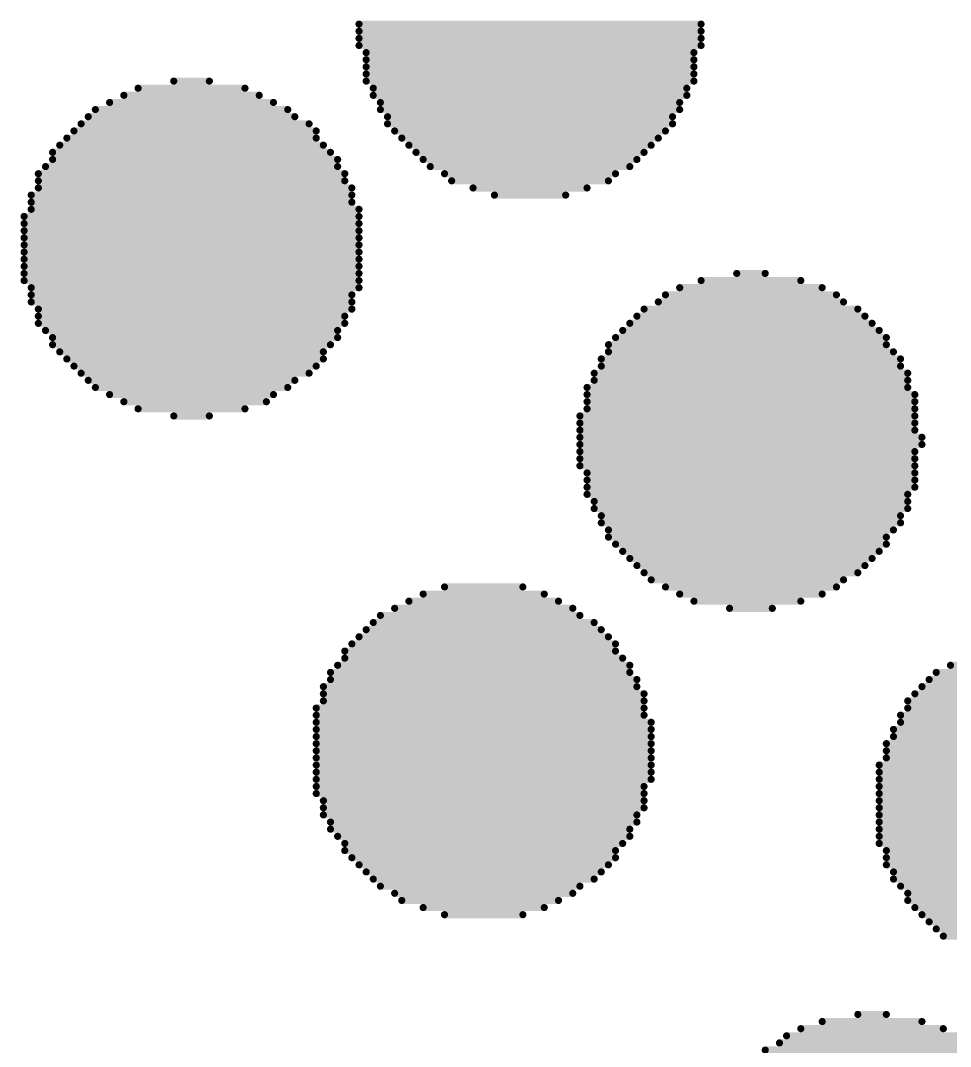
# Model space of a CAD drawing. Header units: millimetres. Extents: x 45 to 209, y 90 to 189.
# Drawn here: x 134.658 to 135.486, y 95.483 to 96.397 of the extents above; entities that cross this region are included whole.
import ezdxf

# ---------------------------------------------------------------- set-up
doc = ezdxf.new("R2010")
doc.units = ezdxf.units.MM
doc.layers.add('TopOverlay', color=2, linetype='Continuous')

# ---------------------------------------------------------------- blocks, each defined once
blk = doc.blocks.new('5394DE47_A0E8_4329_8464_7791B7C19310_63')
at = {"layer": 'TopOverlay', "const_width": 0.00635}
for points in [[(1.2398, 2.2386), (1.5446, 2.2386)], [(1.2398, 2.23225), (1.5446, 2.23225)], [(1.2398, 2.2259), (1.5446, 2.2259)], [(1.2398, 2.21955), (1.5446, 2.21955)], [(1.24615, 2.2132), (1.53825, 2.2132)], [(1.24615, 2.20685), (1.53825, 2.20685)], [(1.24615, 2.2005), (1.53825, 2.2005)], [(1.24615, 2.19415), (1.53825, 2.19415)], [(1.0747, 2.1878), (1.10645, 2.1878)], [(1.24615, 2.1878), (1.53825, 2.1878)], [(1.03025, 2.1751), (1.1509, 2.1751)], [(1.04295, 2.18145), (1.1382, 2.18145)], [(1.2525, 2.18145), (1.5319, 2.18145)], [(1.2525, 2.1751), (1.5319, 2.1751)], [(1.01755, 2.16875), (1.1636, 2.16875)], [(1.25885, 2.16875), (1.52555, 2.16875)], [(0.9985, 2.15605), (1.18265, 2.15605)], [(1.00485, 2.1624), (1.1763, 2.1624)], [(1.25885, 2.1624), (1.52555, 2.1624)], [(1.2652, 2.15605), (1.5192, 2.15605)], [(0.99215, 2.1497), (1.19535, 2.1497)], [(1.2652, 2.1497), (1.5192, 2.1497)], [(0.97945, 2.137), (1.2017, 2.137)], [(0.9858, 2.14335), (1.2017, 2.14335)], [(1.27155, 2.14335), (1.51285, 2.14335)], [(1.2779, 2.137), (1.5065, 2.137)], [(0.9731, 2.13065), (1.20805, 2.13065)], [(1.28425, 2.13065), (1.50015, 2.13065)], [(0.96675, 2.1243), (1.2144, 2.1243)], [(1.2906, 2.1243), (1.4938, 2.1243)], [(0.9604, 2.1116), (1.22075, 2.1116)], [(0.96675, 2.11795), (1.22075, 2.11795)], [(1.29695, 2.11795), (1.48745, 2.11795)], [(1.3033, 2.1116), (1.4811, 2.1116)], [(0.95405, 2.10525), (1.2271, 2.10525)], [(1.316, 2.10525), (1.4684, 2.10525)], [(0.95405, 2.0989), (1.2271, 2.0989)], [(0.95405, 2.09255), (1.23345, 2.09255)], [(1.32235, 2.0989), (1.46205, 2.0989)], [(1.3414, 2.09255), (1.443, 2.09255)], [(0.9477, 2.0862), (1.23345, 2.0862)], [(1.36045, 2.0862), (1.42395, 2.0862)], [(0.9477, 2.07985), (1.23345, 2.07985)], [(0.9477, 2.0735), (1.2398, 2.0735)], [(0.94135, 2.06715), (1.2398, 2.06715)], [(0.94135, 2.0608), (1.2398, 2.0608)], [(0.94135, 2.05445), (1.2398, 2.05445)], [(0.94135, 2.0481), (1.2398, 2.0481)], [(0.94135, 2.04175), (1.2398, 2.04175)], [(0.94135, 2.0354), (1.2398, 2.0354)], [(0.94135, 2.02905), (1.2398, 2.02905)], [(0.94135, 2.0227), (1.2398, 2.0227)], [(0.94135, 2.01635), (1.2398, 2.01635)], [(0.94135, 2.01), (1.2398, 2.01)], [(1.5446, 2.01), (1.6335, 2.01)], [(1.57635, 2.01635), (1.60175, 2.01635)], [(0.9477, 2.00365), (1.2398, 2.00365)], [(1.52555, 2.00365), (1.65255, 2.00365)], [(0.9477, 1.9973), (1.23345, 1.9973)], [(0.9477, 1.99095), (1.23345, 1.99095)], [(1.5065, 1.99095), (1.6716, 1.99095)], [(1.51285, 1.9973), (1.66525, 1.9973)], [(0.95405, 1.9846), (1.23345, 1.9846)], [(1.4938, 1.9846), (1.6843, 1.9846)], [(0.95405, 1.97825), (1.2271, 1.97825)], [(1.48745, 1.97825), (1.69065, 1.97825)], [(0.95405, 1.9719), (1.2271, 1.9719)], [(0.9604, 1.96555), (1.22075, 1.96555)], [(1.47475, 1.96555), (1.70335, 1.96555)], [(1.4811, 1.9719), (1.697, 1.9719)], [(0.96675, 1.9592), (1.22075, 1.9592)], [(1.4684, 1.9592), (1.7097, 1.9592)], [(0.96675, 1.95285), (1.2144, 1.95285)], [(0.9731, 1.9465), (1.20805, 1.9465)], [(1.46205, 1.95285), (1.7097, 1.95285)], [(1.46205, 1.9465), (1.71605, 1.9465)], [(0.97945, 1.94015), (1.20805, 1.94015)], [(1.4557, 1.94015), (1.7224, 1.94015)], [(0.9858, 1.9338), (1.2017, 1.9338)], [(0.99215, 1.92745), (1.19535, 1.92745)], [(1.44935, 1.92745), (1.72875, 1.92745)], [(1.4557, 1.9338), (1.7224, 1.9338)], [(0.9985, 1.9211), (1.18265, 1.9211)], [(1.44935, 1.9211), (1.72875, 1.9211)], [(1.00485, 1.91475), (1.1763, 1.91475)], [(1.01755, 1.9084), (1.1636, 1.9084)], [(1.443, 1.91475), (1.72875, 1.91475)], [(1.443, 1.9084), (1.7351, 1.9084)], [(1.03025, 1.90205), (1.15725, 1.90205)], [(1.443, 1.90205), (1.7351, 1.90205)], [(1.04295, 1.8957), (1.1382, 1.8957)], [(1.443, 1.8957), (1.7351, 1.8957)], [(1.0747, 1.88935), (1.10645, 1.88935)], [(1.43665, 1.88935), (1.7351, 1.88935)], [(1.43665, 1.883), (1.7351, 1.883)], [(1.43665, 1.87665), (1.7351, 1.87665)], [(1.43665, 1.8703), (1.74145, 1.8703)], [(1.43665, 1.86395), (1.74145, 1.86395)], [(1.43665, 1.8576), (1.7351, 1.8576)], [(1.43665, 1.85125), (1.7351, 1.85125)], [(1.43665, 1.8449), (1.7351, 1.8449)], [(1.443, 1.83855), (1.7351, 1.83855)], [(1.443, 1.8322), (1.7351, 1.8322)], [(1.443, 1.82585), (1.7351, 1.82585)], [(1.443, 1.8195), (1.72875, 1.8195)], [(1.44935, 1.81315), (1.72875, 1.81315)], [(1.44935, 1.8068), (1.72875, 1.8068)], [(1.4557, 1.80045), (1.7224, 1.80045)], [(1.4557, 1.7941), (1.7224, 1.7941)], [(1.46205, 1.78775), (1.71605, 1.78775)], [(1.46205, 1.7814), (1.7097, 1.7814)], [(1.4684, 1.77505), (1.7097, 1.77505)], [(1.47475, 1.7687), (1.70335, 1.7687)], [(1.4811, 1.76235), (1.697, 1.76235)], [(1.48745, 1.756), (1.69065, 1.756)], [(1.4938, 1.74965), (1.6843, 1.74965)], [(1.316, 1.73695), (1.38585, 1.73695)], [(1.50015, 1.7433), (1.6716, 1.7433)], [(1.51285, 1.73695), (1.66525, 1.73695)], [(1.29695, 1.7306), (1.4049, 1.7306)], [(1.52555, 1.7306), (1.65255, 1.7306)], [(1.27155, 1.7179), (1.4303, 1.7179)], [(1.28425, 1.72425), (1.4176, 1.72425)], [(1.53825, 1.72425), (1.6335, 1.72425)], [(1.57, 1.7179), (1.6081, 1.7179)], [(1.25885, 1.71155), (1.43665, 1.71155)], [(1.24615, 1.69885), (1.4557, 1.69885)], [(1.2525, 1.7052), (1.44935, 1.7052)], [(1.2398, 1.6925), (1.46205, 1.6925)], [(1.2271, 1.6798), (1.4684, 1.6798)], [(1.23345, 1.68615), (1.4684, 1.68615)], [(1.2271, 1.67345), (1.47475, 1.67345)], [(1.22075, 1.6671), (1.4811, 1.6671)], [(1.76685, 1.6671), (1.9383, 1.6671)], [(1.2144, 1.66075), (1.4811, 1.66075)], [(1.2144, 1.6544), (1.48745, 1.6544)], [(1.7478, 1.6544), (1.95735, 1.6544)], [(1.75415, 1.66075), (1.951, 1.66075)], [(1.20805, 1.64805), (1.48745, 1.64805)], [(1.74145, 1.64805), (1.9637, 1.64805)], [(1.20805, 1.6417), (1.4938, 1.6417)], [(1.20805, 1.63535), (1.4938, 1.63535)], [(1.72875, 1.63535), (1.97005, 1.63535)], [(1.7351, 1.6417), (1.97005, 1.6417)], [(1.2017, 1.629), (1.4938, 1.629)], [(1.72875, 1.629), (1.9764, 1.629)], [(1.2017, 1.62265), (1.4938, 1.62265)], [(1.2017, 1.6163), (1.50015, 1.6163)], [(1.7224, 1.62265), (1.98275, 1.62265)], [(1.7224, 1.6163), (1.98275, 1.6163)], [(1.2017, 1.60995), (1.50015, 1.60995)], [(1.71605, 1.60995), (1.9891, 1.60995)], [(1.2017, 1.6036), (1.50015, 1.6036)], [(1.2017, 1.59725), (1.50015, 1.59725)], [(1.7097, 1.59725), (1.99545, 1.59725)], [(1.71605, 1.6036), (1.9891, 1.6036)], [(1.2017, 1.5909), (1.50015, 1.5909)], [(1.7097, 1.5909), (1.99545, 1.5909)], [(1.2017, 1.58455), (1.50015, 1.58455)], [(1.7097, 1.58455), (1.99545, 1.58455)], [(1.2017, 1.5782), (1.50015, 1.5782)], [(1.2017, 1.57185), (1.50015, 1.57185)], [(1.70335, 1.5782), (1.99545, 1.5782)], [(1.70335, 1.57185), (2.0018, 1.57185)], [(1.2017, 1.5655), (1.50015, 1.5655)], [(1.70335, 1.5655), (2.0018, 1.5655)], [(1.2017, 1.55915), (1.4938, 1.55915)], [(1.2017, 1.5528), (1.4938, 1.5528)], [(1.70335, 1.55915), (2.0018, 1.55915)], [(1.70335, 1.5528), (2.0018, 1.5528)], [(1.20805, 1.54645), (1.4938, 1.54645)], [(1.70335, 1.54645), (2.0018, 1.54645)], [(1.20805, 1.5401), (1.4938, 1.5401)], [(1.20805, 1.53375), (1.48745, 1.53375)], [(1.70335, 1.5401), (2.0018, 1.5401)], [(1.70335, 1.53375), (2.0018, 1.53375)], [(1.2144, 1.5274), (1.48745, 1.5274)], [(1.70335, 1.5274), (2.0018, 1.5274)], [(1.2144, 1.52105), (1.4811, 1.52105)], [(1.70335, 1.52105), (2.0018, 1.52105)], [(1.22075, 1.5147), (1.4811, 1.5147)], [(1.2271, 1.50835), (1.47475, 1.50835)], [(1.70335, 1.5147), (2.0018, 1.5147)], [(1.70335, 1.50835), (1.99545, 1.50835)], [(1.2271, 1.502), (1.4684, 1.502)], [(1.7097, 1.502), (1.99545, 1.502)], [(1.23345, 1.49565), (1.4684, 1.49565)], [(1.2398, 1.4893), (1.46205, 1.4893)], [(1.7097, 1.49565), (1.99545, 1.49565)], [(1.7097, 1.4893), (1.9891, 1.4893)], [(1.24615, 1.48295), (1.4557, 1.48295)], [(1.71605, 1.48295), (1.9891, 1.48295)], [(1.2525, 1.4766), (1.44935, 1.4766)], [(1.25885, 1.47025), (1.43665, 1.47025)], [(1.71605, 1.4766), (1.98275, 1.4766)], [(1.7224, 1.47025), (1.98275, 1.47025)], [(1.27155, 1.4639), (1.4303, 1.4639)], [(1.72875, 1.4639), (1.9764, 1.4639)], [(1.2779, 1.45755), (1.4176, 1.45755)], [(1.29695, 1.4512), (1.4049, 1.4512)], [(1.72875, 1.45755), (1.9764, 1.45755)], [(1.7351, 1.4512), (1.97005, 1.4512)], [(1.316, 1.44485), (1.38585, 1.44485)], [(1.74145, 1.44485), (1.9637, 1.44485)], [(1.7478, 1.4385), (1.95735, 1.4385)], [(1.75415, 1.43215), (1.951, 1.43215)], [(1.7605, 1.4258), (1.94465, 1.4258)], [(1.6843, 1.35595), (1.7097, 1.35595)], [(1.6335, 1.34325), (1.7605, 1.34325)], [(1.65255, 1.3496), (1.74145, 1.3496)], [(1.6208, 1.3369), (1.7732, 1.3369)], [(1.60175, 1.3242), (1.79225, 1.3242)], [(1.61445, 1.33055), (1.77955, 1.33055)]]:
    blk.add_lwpolyline(points, dxfattribs=at)
at = {"layer": 'TopOverlay', "const_width": 0.00317}
for points in [[(1.23821, 2.2386, 1), (1.24139, 2.2386, 1)], [(1.54301, 2.2386, 1), (1.54619, 2.2386, 1)], [(1.23821, 2.23225, 1), (1.24139, 2.23225, 1)], [(1.54301, 2.23225, 1), (1.54619, 2.23225, 1)], [(1.23821, 2.2259, 1), (1.24139, 2.2259, 1)], [(1.23821, 2.21955, 1), (1.24139, 2.21955, 1)], [(1.54301, 2.2259, 1), (1.54619, 2.2259, 1)], [(1.54301, 2.21955, 1), (1.54619, 2.21955, 1)], [(1.24456, 2.2132, 1), (1.24774, 2.2132, 1)], [(1.53666, 2.2132, 1), (1.53984, 2.2132, 1)], [(1.24456, 2.20685, 1), (1.24774, 2.20685, 1)], [(1.53666, 2.20685, 1), (1.53984, 2.20685, 1)], [(1.24456, 2.2005, 1), (1.24774, 2.2005, 1)], [(1.24456, 2.19415, 1), (1.24774, 2.19415, 1)], [(1.53666, 2.2005, 1), (1.53984, 2.2005, 1)], [(1.53666, 2.19415, 1), (1.53984, 2.19415, 1)], [(1.07311, 2.1878, 1), (1.07629, 2.1878, 1)], [(1.10486, 2.1878, 1), (1.10804, 2.1878, 1)], [(1.24456, 2.1878, 1), (1.24774, 2.1878, 1)], [(1.53666, 2.1878, 1), (1.53984, 2.1878, 1)], [(1.02866, 2.1751, 1), (1.03184, 2.1751, 1)], [(1.04136, 2.18145, 1), (1.04454, 2.18145, 1)], [(1.13661, 2.18145, 1), (1.13979, 2.18145, 1)], [(1.14931, 2.1751, 1), (1.15249, 2.1751, 1)], [(1.25091, 2.18145, 1), (1.25409, 2.18145, 1)], [(1.25091, 2.1751, 1), (1.25409, 2.1751, 1)], [(1.53031, 2.18145, 1), (1.53349, 2.18145, 1)], [(1.53031, 2.1751, 1), (1.53349, 2.1751, 1)], [(1.01596, 2.16875, 1), (1.01914, 2.16875, 1)], [(1.16201, 2.16875, 1), (1.16519, 2.16875, 1)], [(1.25726, 2.16875, 1), (1.26044, 2.16875, 1)], [(1.52396, 2.16875, 1), (1.52714, 2.16875, 1)], [(0.99691, 2.15605, 1), (1.00009, 2.15605, 1)], [(1.00326, 2.1624, 1), (1.00644, 2.1624, 1)], [(1.17471, 2.1624, 1), (1.17789, 2.1624, 1)], [(1.18106, 2.15605, 1), (1.18424, 2.15605, 1)], [(1.25726, 2.1624, 1), (1.26044, 2.1624, 1)], [(1.26361, 2.15605, 1), (1.26679, 2.15605, 1)], [(1.51761, 2.15605, 1), (1.52079, 2.15605, 1)], [(1.52396, 2.1624, 1), (1.52714, 2.1624, 1)], [(0.99056, 2.1497, 1), (0.99374, 2.1497, 1)], [(1.19376, 2.1497, 1), (1.19694, 2.1497, 1)], [(1.26361, 2.1497, 1), (1.26679, 2.1497, 1)], [(1.51761, 2.1497, 1), (1.52079, 2.1497, 1)], [(0.97786, 2.137, 1), (0.98104, 2.137, 1)], [(0.98421, 2.14335, 1), (0.98739, 2.14335, 1)], [(1.20011, 2.14335, 1), (1.20329, 2.14335, 1)], [(1.20011, 2.137, 1), (1.20329, 2.137, 1)], [(1.26996, 2.14335, 1), (1.27314, 2.14335, 1)], [(1.27631, 2.137, 1), (1.27949, 2.137, 1)], [(1.50491, 2.137, 1), (1.50809, 2.137, 1)], [(1.51126, 2.14335, 1), (1.51444, 2.14335, 1)], [(0.97151, 2.13065, 1), (0.97469, 2.13065, 1)], [(1.20646, 2.13065, 1), (1.20964, 2.13065, 1)], [(1.28266, 2.13065, 1), (1.28584, 2.13065, 1)], [(1.49856, 2.13065, 1), (1.50174, 2.13065, 1)], [(0.96516, 2.1243, 1), (0.96834, 2.1243, 1)], [(1.21281, 2.1243, 1), (1.21599, 2.1243, 1)], [(1.28901, 2.1243, 1), (1.29219, 2.1243, 1)], [(1.49221, 2.1243, 1), (1.49539, 2.1243, 1)], [(0.95881, 2.1116, 1), (0.96199, 2.1116, 1)], [(0.96516, 2.11795, 1), (0.96834, 2.11795, 1)], [(1.21916, 2.11795, 1), (1.22234, 2.11795, 1)], [(1.21916, 2.1116, 1), (1.22234, 2.1116, 1)], [(1.29536, 2.11795, 1), (1.29854, 2.11795, 1)], [(1.30171, 2.1116, 1), (1.30489, 2.1116, 1)], [(1.47951, 2.1116, 1), (1.48269, 2.1116, 1)], [(1.48586, 2.11795, 1), (1.48904, 2.11795, 1)], [(0.95246, 2.10525, 1), (0.95564, 2.10525, 1)], [(1.22551, 2.10525, 1), (1.22869, 2.10525, 1)], [(1.31441, 2.10525, 1), (1.31759, 2.10525, 1)], [(1.46681, 2.10525, 1), (1.46999, 2.10525, 1)], [(0.95246, 2.0989, 1), (0.95564, 2.0989, 1)], [(0.95246, 2.09255, 1), (0.95564, 2.09255, 1)], [(1.22551, 2.0989, 1), (1.22869, 2.0989, 1)], [(1.23186, 2.09255, 1), (1.23504, 2.09255, 1)], [(1.32076, 2.0989, 1), (1.32394, 2.0989, 1)], [(1.33981, 2.09255, 1), (1.34299, 2.09255, 1)], [(1.44141, 2.09255, 1), (1.44459, 2.09255, 1)], [(1.46046, 2.0989, 1), (1.46364, 2.0989, 1)], [(0.94611, 2.0862, 1), (0.94929, 2.0862, 1)], [(1.23186, 2.0862, 1), (1.23504, 2.0862, 1)], [(1.35886, 2.0862, 1), (1.36204, 2.0862, 1)], [(1.42236, 2.0862, 1), (1.42554, 2.0862, 1)], [(0.94611, 2.07985, 1), (0.94929, 2.07985, 1)], [(0.94611, 2.0735, 1), (0.94929, 2.0735, 1)], [(1.23186, 2.07985, 1), (1.23504, 2.07985, 1)], [(1.23821, 2.0735, 1), (1.24139, 2.0735, 1)], [(0.93976, 2.06715, 1), (0.94294, 2.06715, 1)], [(1.23821, 2.06715, 1), (1.24139, 2.06715, 1)], [(0.93976, 2.0608, 1), (0.94294, 2.0608, 1)], [(0.93976, 2.05445, 1), (0.94294, 2.05445, 1)], [(1.23821, 2.0608, 1), (1.24139, 2.0608, 1)], [(1.23821, 2.05445, 1), (1.24139, 2.05445, 1)], [(0.93976, 2.0481, 1), (0.94294, 2.0481, 1)], [(1.23821, 2.0481, 1), (1.24139, 2.0481, 1)], [(0.93976, 2.04175, 1), (0.94294, 2.04175, 1)], [(1.23821, 2.04175, 1), (1.24139, 2.04175, 1)], [(0.93976, 2.0354, 1), (0.94294, 2.0354, 1)], [(0.93976, 2.02905, 1), (0.94294, 2.02905, 1)], [(1.23821, 2.0354, 1), (1.24139, 2.0354, 1)], [(1.23821, 2.02905, 1), (1.24139, 2.02905, 1)], [(0.93976, 2.0227, 1), (0.94294, 2.0227, 1)], [(1.23821, 2.0227, 1), (1.24139, 2.0227, 1)], [(0.93976, 2.01635, 1), (0.94294, 2.01635, 1)], [(0.93976, 2.01, 1), (0.94294, 2.01, 1)], [(1.23821, 2.01635, 1), (1.24139, 2.01635, 1)], [(1.23821, 2.01, 1), (1.24139, 2.01, 1)], [(1.54301, 2.01, 1), (1.54619, 2.01, 1)], [(1.57476, 2.01635, 1), (1.57794, 2.01635, 1)], [(1.60016, 2.01635, 1), (1.60334, 2.01635, 1)], [(1.63191, 2.01, 1), (1.63509, 2.01, 1)], [(0.94611, 2.00365, 1), (0.94929, 2.00365, 1)], [(1.23821, 2.00365, 1), (1.24139, 2.00365, 1)], [(1.52396, 2.00365, 1), (1.52714, 2.00365, 1)], [(1.65096, 2.00365, 1), (1.65414, 2.00365, 1)], [(0.94611, 1.9973, 1), (0.94929, 1.9973, 1)], [(0.94611, 1.99095, 1), (0.94929, 1.99095, 1)], [(1.23186, 1.9973, 1), (1.23504, 1.9973, 1)], [(1.23186, 1.99095, 1), (1.23504, 1.99095, 1)], [(1.50491, 1.99095, 1), (1.50809, 1.99095, 1)], [(1.51126, 1.9973, 1), (1.51444, 1.9973, 1)], [(1.66366, 1.9973, 1), (1.66684, 1.9973, 1)], [(1.67001, 1.99095, 1), (1.67319, 1.99095, 1)], [(0.95246, 1.9846, 1), (0.95564, 1.9846, 1)], [(1.23186, 1.9846, 1), (1.23504, 1.9846, 1)], [(1.49221, 1.9846, 1), (1.49539, 1.9846, 1)], [(1.68271, 1.9846, 1), (1.68589, 1.9846, 1)], [(0.95246, 1.97825, 1), (0.95564, 1.97825, 1)], [(1.22551, 1.97825, 1), (1.22869, 1.97825, 1)], [(1.48586, 1.97825, 1), (1.48904, 1.97825, 1)], [(1.68906, 1.97825, 1), (1.69224, 1.97825, 1)], [(0.95246, 1.9719, 1), (0.95564, 1.9719, 1)], [(0.95881, 1.96555, 1), (0.96199, 1.96555, 1)], [(1.21916, 1.96555, 1), (1.22234, 1.96555, 1)], [(1.22551, 1.9719, 1), (1.22869, 1.9719, 1)], [(1.47316, 1.96555, 1), (1.47634, 1.96555, 1)], [(1.47951, 1.9719, 1), (1.48269, 1.9719, 1)], [(1.69541, 1.9719, 1), (1.69859, 1.9719, 1)], [(1.70176, 1.96555, 1), (1.70494, 1.96555, 1)], [(0.96516, 1.9592, 1), (0.96834, 1.9592, 1)], [(1.21916, 1.9592, 1), (1.22234, 1.9592, 1)], [(1.46681, 1.9592, 1), (1.46999, 1.9592, 1)], [(1.70811, 1.9592, 1), (1.71129, 1.9592, 1)], [(0.96516, 1.95285, 1), (0.96834, 1.95285, 1)], [(0.97151, 1.9465, 1), (0.97469, 1.9465, 1)], [(1.20646, 1.9465, 1), (1.20964, 1.9465, 1)], [(1.21281, 1.95285, 1), (1.21599, 1.95285, 1)], [(1.46046, 1.95285, 1), (1.46364, 1.95285, 1)], [(1.46046, 1.9465, 1), (1.46364, 1.9465, 1)], [(1.70811, 1.95285, 1), (1.71129, 1.95285, 1)], [(1.71446, 1.9465, 1), (1.71764, 1.9465, 1)], [(0.97786, 1.94015, 1), (0.98104, 1.94015, 1)], [(1.20646, 1.94015, 1), (1.20964, 1.94015, 1)], [(1.45411, 1.94015, 1), (1.45729, 1.94015, 1)], [(1.72081, 1.94015, 1), (1.72399, 1.94015, 1)], [(0.98421, 1.9338, 1), (0.98739, 1.9338, 1)], [(0.99056, 1.92745, 1), (0.99374, 1.92745, 1)], [(1.19376, 1.92745, 1), (1.19694, 1.92745, 1)], [(1.20011, 1.9338, 1), (1.20329, 1.9338, 1)], [(1.44776, 1.92745, 1), (1.45094, 1.92745, 1)], [(1.45411, 1.9338, 1), (1.45729, 1.9338, 1)], [(1.72081, 1.9338, 1), (1.72399, 1.9338, 1)], [(1.72716, 1.92745, 1), (1.73034, 1.92745, 1)], [(0.99691, 1.9211, 1), (1.00009, 1.9211, 1)], [(1.18106, 1.9211, 1), (1.18424, 1.9211, 1)], [(1.44776, 1.9211, 1), (1.45094, 1.9211, 1)], [(1.72716, 1.9211, 1), (1.73034, 1.9211, 1)], [(1.00326, 1.91475, 1), (1.00644, 1.91475, 1)], [(1.01596, 1.9084, 1), (1.01914, 1.9084, 1)], [(1.16201, 1.9084, 1), (1.16519, 1.9084, 1)], [(1.17471, 1.91475, 1), (1.17789, 1.91475, 1)], [(1.44141, 1.91475, 1), (1.44459, 1.91475, 1)], [(1.44141, 1.9084, 1), (1.44459, 1.9084, 1)], [(1.72716, 1.91475, 1), (1.73034, 1.91475, 1)], [(1.73351, 1.9084, 1), (1.73669, 1.9084, 1)], [(1.02866, 1.90205, 1), (1.03184, 1.90205, 1)], [(1.15566, 1.90205, 1), (1.15884, 1.90205, 1)], [(1.44141, 1.90205, 1), (1.44459, 1.90205, 1)], [(1.73351, 1.90205, 1), (1.73669, 1.90205, 1)], [(1.04136, 1.8957, 1), (1.04454, 1.8957, 1)], [(1.13661, 1.8957, 1), (1.13979, 1.8957, 1)], [(1.44141, 1.8957, 1), (1.44459, 1.8957, 1)], [(1.73351, 1.8957, 1), (1.73669, 1.8957, 1)], [(1.07311, 1.88935, 1), (1.07629, 1.88935, 1)], [(1.10486, 1.88935, 1), (1.10804, 1.88935, 1)], [(1.43506, 1.88935, 1), (1.43824, 1.88935, 1)], [(1.43506, 1.883, 1), (1.43824, 1.883, 1)], [(1.73351, 1.88935, 1), (1.73669, 1.88935, 1)], [(1.73351, 1.883, 1), (1.73669, 1.883, 1)], [(1.43506, 1.87665, 1), (1.43824, 1.87665, 1)], [(1.73351, 1.87665, 1), (1.73669, 1.87665, 1)], [(1.43506, 1.8703, 1), (1.43824, 1.8703, 1)], [(1.43506, 1.86395, 1), (1.43824, 1.86395, 1)], [(1.73986, 1.8703, 1), (1.74304, 1.8703, 1)], [(1.73986, 1.86395, 1), (1.74304, 1.86395, 1)], [(1.43506, 1.8576, 1), (1.43824, 1.8576, 1)], [(1.73351, 1.8576, 1), (1.73669, 1.8576, 1)], [(1.43506, 1.85125, 1), (1.43824, 1.85125, 1)], [(1.43506, 1.8449, 1), (1.43824, 1.8449, 1)], [(1.73351, 1.85125, 1), (1.73669, 1.85125, 1)], [(1.73351, 1.8449, 1), (1.73669, 1.8449, 1)], [(1.44141, 1.83855, 1), (1.44459, 1.83855, 1)], [(1.73351, 1.83855, 1), (1.73669, 1.83855, 1)], [(1.44141, 1.8322, 1), (1.44459, 1.8322, 1)], [(1.44141, 1.82585, 1), (1.44459, 1.82585, 1)], [(1.73351, 1.8322, 1), (1.73669, 1.8322, 1)], [(1.73351, 1.82585, 1), (1.73669, 1.82585, 1)], [(1.44141, 1.8195, 1), (1.44459, 1.8195, 1)], [(1.72716, 1.8195, 1), (1.73034, 1.8195, 1)], [(1.44776, 1.81315, 1), (1.45094, 1.81315, 1)], [(1.72716, 1.81315, 1), (1.73034, 1.81315, 1)], [(1.44776, 1.8068, 1), (1.45094, 1.8068, 1)], [(1.45411, 1.80045, 1), (1.45729, 1.80045, 1)], [(1.72081, 1.80045, 1), (1.72399, 1.80045, 1)], [(1.72716, 1.8068, 1), (1.73034, 1.8068, 1)], [(1.45411, 1.7941, 1), (1.45729, 1.7941, 1)], [(1.72081, 1.7941, 1), (1.72399, 1.7941, 1)], [(1.46046, 1.78775, 1), (1.46364, 1.78775, 1)], [(1.46046, 1.7814, 1), (1.46364, 1.7814, 1)], [(1.70811, 1.7814, 1), (1.71129, 1.7814, 1)], [(1.71446, 1.78775, 1), (1.71764, 1.78775, 1)], [(1.46681, 1.77505, 1), (1.46999, 1.77505, 1)], [(1.70811, 1.77505, 1), (1.71129, 1.77505, 1)], [(1.47316, 1.7687, 1), (1.47634, 1.7687, 1)], [(1.47951, 1.76235, 1), (1.48269, 1.76235, 1)], [(1.69541, 1.76235, 1), (1.69859, 1.76235, 1)], [(1.70176, 1.7687, 1), (1.70494, 1.7687, 1)], [(1.48586, 1.756, 1), (1.48904, 1.756, 1)], [(1.68906, 1.756, 1), (1.69224, 1.756, 1)], [(1.49221, 1.74965, 1), (1.49539, 1.74965, 1)], [(1.68271, 1.74965, 1), (1.68589, 1.74965, 1)], [(1.31441, 1.73695, 1), (1.31759, 1.73695, 1)], [(1.38426, 1.73695, 1), (1.38744, 1.73695, 1)], [(1.49856, 1.7433, 1), (1.50174, 1.7433, 1)], [(1.51126, 1.73695, 1), (1.51444, 1.73695, 1)], [(1.66366, 1.73695, 1), (1.66684, 1.73695, 1)], [(1.67001, 1.7433, 1), (1.67319, 1.7433, 1)], [(1.29536, 1.7306, 1), (1.29854, 1.7306, 1)], [(1.40331, 1.7306, 1), (1.40649, 1.7306, 1)], [(1.52396, 1.7306, 1), (1.52714, 1.7306, 1)], [(1.65096, 1.7306, 1), (1.65414, 1.7306, 1)], [(1.26996, 1.7179, 1), (1.27314, 1.7179, 1)], [(1.28266, 1.72425, 1), (1.28584, 1.72425, 1)], [(1.41601, 1.72425, 1), (1.41919, 1.72425, 1)], [(1.42871, 1.7179, 1), (1.43189, 1.7179, 1)], [(1.53666, 1.72425, 1), (1.53984, 1.72425, 1)], [(1.56841, 1.7179, 1), (1.57159, 1.7179, 1)], [(1.60651, 1.7179, 1), (1.60969, 1.7179, 1)], [(1.63191, 1.72425, 1), (1.63509, 1.72425, 1)], [(1.25726, 1.71155, 1), (1.26044, 1.71155, 1)], [(1.43506, 1.71155, 1), (1.43824, 1.71155, 1)], [(1.24456, 1.69885, 1), (1.24774, 1.69885, 1)], [(1.25091, 1.7052, 1), (1.25409, 1.7052, 1)], [(1.44776, 1.7052, 1), (1.45094, 1.7052, 1)], [(1.45411, 1.69885, 1), (1.45729, 1.69885, 1)], [(1.23821, 1.6925, 1), (1.24139, 1.6925, 1)], [(1.46046, 1.6925, 1), (1.46364, 1.6925, 1)], [(1.22551, 1.6798, 1), (1.22869, 1.6798, 1)], [(1.23186, 1.68615, 1), (1.23504, 1.68615, 1)], [(1.46681, 1.68615, 1), (1.46999, 1.68615, 1)], [(1.46681, 1.6798, 1), (1.46999, 1.6798, 1)], [(1.22551, 1.67345, 1), (1.22869, 1.67345, 1)], [(1.47316, 1.67345, 1), (1.47634, 1.67345, 1)], [(1.21916, 1.6671, 1), (1.22234, 1.6671, 1)], [(1.47951, 1.6671, 1), (1.48269, 1.6671, 1)], [(1.76526, 1.6671, 1), (1.76844, 1.6671, 1)], [(1.21281, 1.66075, 1), (1.21599, 1.66075, 1)], [(1.21281, 1.6544, 1), (1.21599, 1.6544, 1)], [(1.47951, 1.66075, 1), (1.48269, 1.66075, 1)], [(1.48586, 1.6544, 1), (1.48904, 1.6544, 1)], [(1.74621, 1.6544, 1), (1.74939, 1.6544, 1)], [(1.75256, 1.66075, 1), (1.75574, 1.66075, 1)], [(1.20646, 1.64805, 1), (1.20964, 1.64805, 1)], [(1.48586, 1.64805, 1), (1.48904, 1.64805, 1)], [(1.73986, 1.64805, 1), (1.74304, 1.64805, 1)], [(1.20646, 1.6417, 1), (1.20964, 1.6417, 1)], [(1.20646, 1.63535, 1), (1.20964, 1.63535, 1)], [(1.49221, 1.6417, 1), (1.49539, 1.6417, 1)], [(1.49221, 1.63535, 1), (1.49539, 1.63535, 1)], [(1.72716, 1.63535, 1), (1.73034, 1.63535, 1)], [(1.73351, 1.6417, 1), (1.73669, 1.6417, 1)], [(1.20011, 1.629, 1), (1.20329, 1.629, 1)], [(1.49221, 1.629, 1), (1.49539, 1.629, 1)], [(1.72716, 1.629, 1), (1.73034, 1.629, 1)], [(1.20011, 1.62265, 1), (1.20329, 1.62265, 1)], [(1.20011, 1.6163, 1), (1.20329, 1.6163, 1)], [(1.49221, 1.62265, 1), (1.49539, 1.62265, 1)], [(1.49856, 1.6163, 1), (1.50174, 1.6163, 1)], [(1.72081, 1.62265, 1), (1.72399, 1.62265, 1)], [(1.72081, 1.6163, 1), (1.72399, 1.6163, 1)], [(1.20011, 1.60995, 1), (1.20329, 1.60995, 1)], [(1.49856, 1.60995, 1), (1.50174, 1.60995, 1)], [(1.71446, 1.60995, 1), (1.71764, 1.60995, 1)], [(1.20011, 1.6036, 1), (1.20329, 1.6036, 1)], [(1.20011, 1.59725, 1), (1.20329, 1.59725, 1)], [(1.49856, 1.6036, 1), (1.50174, 1.6036, 1)], [(1.49856, 1.59725, 1), (1.50174, 1.59725, 1)], [(1.70811, 1.59725, 1), (1.71129, 1.59725, 1)], [(1.71446, 1.6036, 1), (1.71764, 1.6036, 1)], [(1.20011, 1.5909, 1), (1.20329, 1.5909, 1)], [(1.49856, 1.5909, 1), (1.50174, 1.5909, 1)], [(1.70811, 1.5909, 1), (1.71129, 1.5909, 1)], [(1.20011, 1.58455, 1), (1.20329, 1.58455, 1)], [(1.49856, 1.58455, 1), (1.50174, 1.58455, 1)], [(1.70811, 1.58455, 1), (1.71129, 1.58455, 1)], [(1.20011, 1.5782, 1), (1.20329, 1.5782, 1)], [(1.20011, 1.57185, 1), (1.20329, 1.57185, 1)], [(1.49856, 1.5782, 1), (1.50174, 1.5782, 1)], [(1.49856, 1.57185, 1), (1.50174, 1.57185, 1)], [(1.70176, 1.5782, 1), (1.70494, 1.5782, 1)], [(1.70176, 1.57185, 1), (1.70494, 1.57185, 1)], [(1.20011, 1.5655, 1), (1.20329, 1.5655, 1)], [(1.49856, 1.5655, 1), (1.50174, 1.5655, 1)], [(1.70176, 1.5655, 1), (1.70494, 1.5655, 1)], [(1.20011, 1.55915, 1), (1.20329, 1.55915, 1)], [(1.20011, 1.5528, 1), (1.20329, 1.5528, 1)], [(1.49221, 1.55915, 1), (1.49539, 1.55915, 1)], [(1.49221, 1.5528, 1), (1.49539, 1.5528, 1)], [(1.70176, 1.55915, 1), (1.70494, 1.55915, 1)], [(1.70176, 1.5528, 1), (1.70494, 1.5528, 1)], [(1.20646, 1.54645, 1), (1.20964, 1.54645, 1)], [(1.49221, 1.54645, 1), (1.49539, 1.54645, 1)], [(1.70176, 1.54645, 1), (1.70494, 1.54645, 1)], [(1.20646, 1.5401, 1), (1.20964, 1.5401, 1)], [(1.20646, 1.53375, 1), (1.20964, 1.53375, 1)], [(1.48586, 1.53375, 1), (1.48904, 1.53375, 1)], [(1.49221, 1.5401, 1), (1.49539, 1.5401, 1)], [(1.70176, 1.5401, 1), (1.70494, 1.5401, 1)], [(1.70176, 1.53375, 1), (1.70494, 1.53375, 1)], [(1.21281, 1.5274, 1), (1.21599, 1.5274, 1)], [(1.48586, 1.5274, 1), (1.48904, 1.5274, 1)], [(1.70176, 1.5274, 1), (1.70494, 1.5274, 1)], [(1.21281, 1.52105, 1), (1.21599, 1.52105, 1)], [(1.47951, 1.52105, 1), (1.48269, 1.52105, 1)], [(1.70176, 1.52105, 1), (1.70494, 1.52105, 1)], [(1.21916, 1.5147, 1), (1.22234, 1.5147, 1)], [(1.22551, 1.50835, 1), (1.22869, 1.50835, 1)], [(1.47316, 1.50835, 1), (1.47634, 1.50835, 1)], [(1.47951, 1.5147, 1), (1.48269, 1.5147, 1)], [(1.70176, 1.5147, 1), (1.70494, 1.5147, 1)], [(1.70176, 1.50835, 1), (1.70494, 1.50835, 1)], [(1.22551, 1.502, 1), (1.22869, 1.502, 1)], [(1.46681, 1.502, 1), (1.46999, 1.502, 1)], [(1.70811, 1.502, 1), (1.71129, 1.502, 1)], [(1.23186, 1.49565, 1), (1.23504, 1.49565, 1)], [(1.23821, 1.4893, 1), (1.24139, 1.4893, 1)], [(1.46046, 1.4893, 1), (1.46364, 1.4893, 1)], [(1.46681, 1.49565, 1), (1.46999, 1.49565, 1)], [(1.70811, 1.49565, 1), (1.71129, 1.49565, 1)], [(1.70811, 1.4893, 1), (1.71129, 1.4893, 1)], [(1.24456, 1.48295, 1), (1.24774, 1.48295, 1)], [(1.45411, 1.48295, 1), (1.45729, 1.48295, 1)], [(1.71446, 1.48295, 1), (1.71764, 1.48295, 1)], [(1.25091, 1.4766, 1), (1.25409, 1.4766, 1)], [(1.25726, 1.47025, 1), (1.26044, 1.47025, 1)], [(1.43506, 1.47025, 1), (1.43824, 1.47025, 1)], [(1.44776, 1.4766, 1), (1.45094, 1.4766, 1)], [(1.71446, 1.4766, 1), (1.71764, 1.4766, 1)], [(1.72081, 1.47025, 1), (1.72399, 1.47025, 1)], [(1.26996, 1.4639, 1), (1.27314, 1.4639, 1)], [(1.42871, 1.4639, 1), (1.43189, 1.4639, 1)], [(1.72716, 1.4639, 1), (1.73034, 1.4639, 1)], [(1.27631, 1.45755, 1), (1.27949, 1.45755, 1)], [(1.29536, 1.4512, 1), (1.29854, 1.4512, 1)], [(1.40331, 1.4512, 1), (1.40649, 1.4512, 1)], [(1.41601, 1.45755, 1), (1.41919, 1.45755, 1)], [(1.72716, 1.45755, 1), (1.73034, 1.45755, 1)], [(1.73351, 1.4512, 1), (1.73669, 1.4512, 1)], [(1.31441, 1.44485, 1), (1.31759, 1.44485, 1)], [(1.38426, 1.44485, 1), (1.38744, 1.44485, 1)], [(1.73986, 1.44485, 1), (1.74304, 1.44485, 1)], [(1.74621, 1.4385, 1), (1.74939, 1.4385, 1)], [(1.75256, 1.43215, 1), (1.75574, 1.43215, 1)], [(1.75891, 1.4258, 1), (1.76209, 1.4258, 1)], [(1.68271, 1.35595, 1), (1.68589, 1.35595, 1)], [(1.70811, 1.35595, 1), (1.71129, 1.35595, 1)], [(1.63191, 1.34325, 1), (1.63509, 1.34325, 1)], [(1.65096, 1.3496, 1), (1.65414, 1.3496, 1)], [(1.73986, 1.3496, 1), (1.74304, 1.3496, 1)], [(1.75891, 1.34325, 1), (1.76209, 1.34325, 1)], [(1.61921, 1.3369, 1), (1.62239, 1.3369, 1)], [(1.60016, 1.3242, 1), (1.60334, 1.3242, 1)], [(1.61286, 1.33055, 1), (1.61604, 1.33055, 1)]]:
    blk.add_lwpolyline(points, format="xyb", close=True, dxfattribs=at)

msp = doc.modelspace()

# ---------------------------------------------------------------- block references
at = {"rotation": 360}
msp.add_blockref('5394DE47_A0E8_4329_8464_7791B7C19310_63', (133.71941, 94.15522), dxfattribs=at)

doc.saveas('drawing.dxf')
